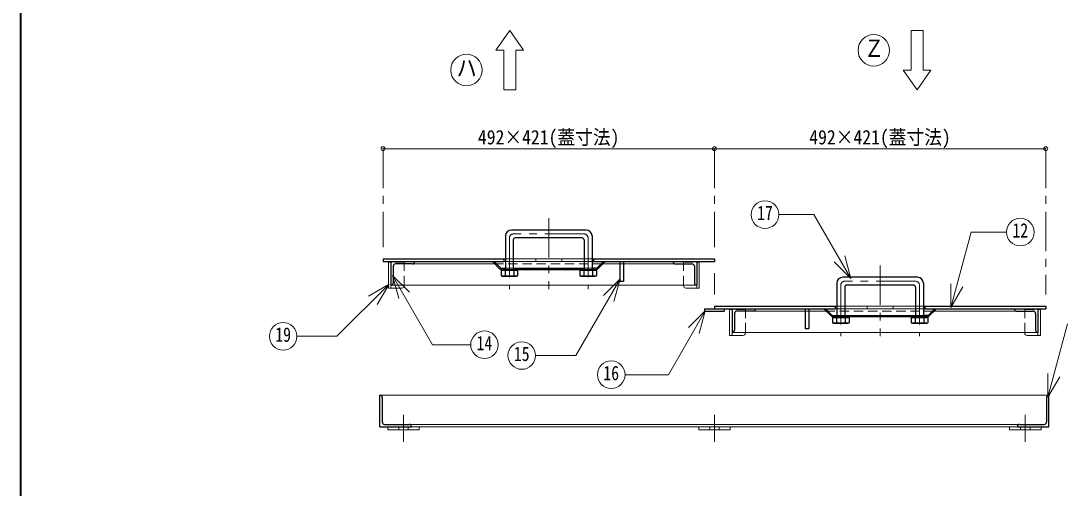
# Model space of a CAD drawing. Units: millimetres at full size, sheet at 1:10; details may follow other scales. Extents: x -2126 to 1924, y -1326 to 1484.
# Drawn here: x -2126 to -806, y 65 to 659 of the extents above; entities that cross this region are included whole.
import ezdxf
from ezdxf.enums import TextEntityAlignment as Align

# ---------------------------------------------------------------- set-up
doc = ezdxf.new("R2010")
doc.units = ezdxf.units.MM
doc.header["$LTSCALE"] = 10
doc.header["$PDMODE"] = 32
doc.header["$PDSIZE"] = 5
doc.linetypes.add('CHAIN1', pattern=[8, 5, -1, 1, -1])
doc.linetypes.add('DASHED1', pattern=[1.8, 1.2, -0.6])
doc.layers.add('0-0_ﾚｲﾔ1', color=4, linetype='Continuous', lineweight=9)
doc.styles.add('ＭＳ ゴシック', font='')
doc.styles.get('ＭＳ ゴシック').set_extended_font_data('MS Gothic')

msp = doc.modelspace()

# ---------------------------------------------------------------- linework, layer by layer
at = {"layer": '0-0_ﾚｲﾔ1', "color": 1, "lineweight": 40}
msp.add_line((-2126.22, -1325.95), (-2126.22, 1484.05), dxfattribs=at)
at = {"layer": '0-0_ﾚｲﾔ1', "color": 7, "lineweight": 18}
for p, q in [((-1504.97, 646.55), (-1522.47, 621.55)), ((-1504.97, 646.55), (-1487.47, 621.55)), ((-994.97, 646.55), (-979.97, 646.55)), ((-994.97, 646.55), (-994.97, 596.55)), ((-1522.47, 621.55), (-1512.47, 621.55)), ((-1512.47, 571.55), (-1512.47, 621.55)), ((-987.47, 571.55), (-1004.97, 596.55)), ((-1004.97, 596.55), (-994.97, 596.55)), ((-987.47, 571.55), (-969.97, 596.55)), ((-1512.47, 571.55), (-1497.47, 571.55)), ((-1118.61, 412.88), (-1163.21, 412.88)), ((-1071.72, 331.66), (-1118.61, 412.88)), ((-944.42, 295.14), (-918.82, 390.71)), ((-918.82, 390.71), (-873.81, 390.71)), ((-1071.72, 331.66), (-1079.48, 360.64)), ((-1659.17, 352.55), (-1655.97, 352.55)), ((-1659.17, 352.55), (-1659.17, 319.55)), ((-1510.47, 356.55), (-1512.47, 356.55)), ((-1512.47, 353.35), (-1510.47, 353.35)), ((-1511.47, 344.85), (-1510.47, 344.85)), ((-1511.47, 343.35), (-1510.47, 343.35)), ((-1472.05, 356.55), (-1500.47, 356.55)), ((-1500.47, 353.35), (-1472.05, 353.35)), ((-1500.47, 344.85), (-1499.47, 344.85)), ((-1500.47, 343.35), (-1499.47, 343.35)), ((-1472.05, 356.55), (-1472.05, 353.35)), ((-1438.88, 356.55), (-1438.88, 353.35)), ((-1410.47, 356.55), (-1438.88, 356.55)), ((-1438.88, 353.35), (-1410.47, 353.35)), ((-1411.47, 344.85), (-1410.47, 344.85)), ((-1411.47, 343.35), (-1410.47, 343.35)), ((-1398.47, 356.55), (-1400.47, 356.55)), ((-1400.47, 353.35), (-1398.47, 353.35)), ((-1400.47, 344.85), (-1399.47, 344.85)), ((-1400.47, 343.35), (-1399.47, 343.35)), ((-1264.27, 352.55), (-1267.47, 352.55)), ((-1264.27, 352.55), (-1264.27, 319.55)), ((-1071.72, 331.66), (-1092.93, 352.87)), ((-1653.77, 335.44), (-1646.01, 306.47)), ((-1653.77, 335.44), (-1603.08, 247.64)), ((-1653.77, 335.44), (-1632.56, 314.23)), ((-1364.8, 331.53), (-1421.13, 233.97)), ((-1364.8, 331.53), (-1386.01, 310.32)), ((-1364.8, 331.53), (-1372.56, 302.56)), ((-1658.38, 324.53), (-1724.55, 258.36)), ((-1658.38, 324.53), (-1684.36, 309.53)), ((-1658.38, 324.53), (-1673.38, 298.55)), ((-1659.17, 319.55), (-1655.97, 319.55)), ((-1655.97, 323.35), (-1655.97, 319.55)), ((-1267.47, 323.35), (-1267.47, 319.55)), ((-1264.27, 319.55), (-1267.47, 319.55)), ((-944.42, 295.14), (-944.42, 325.14)), ((-944.42, 295.14), (-929.42, 321.12)), ((-1256.6, 290.86), (-1303.5, 209.61)), ((-1256.6, 290.86), (-1277.81, 269.64)), ((-1256.6, 290.86), (-1264.36, 261.88)), ((-1225.67, 292.55), (-1222.47, 292.55)), ((-1225.67, 292.55), (-1225.67, 259.55)), ((-1091.47, 296.55), (-1089.47, 296.55)), ((-1089.47, 293.35), (-1091.47, 293.35)), ((-1079.47, 296.55), (-1051.05, 296.55)), ((-1051.05, 293.35), (-1079.47, 293.35)), ((-1051.05, 296.55), (-1051.05, 293.35)), ((-1017.88, 296.55), (-1017.88, 293.35)), ((-1017.88, 296.55), (-989.47, 296.55)), ((-989.47, 293.35), (-1017.88, 293.35)), ((-979.47, 296.55), (-977.47, 296.55)), ((-977.47, 293.35), (-979.47, 293.35)), ((-830.77, 292.55), (-833.97, 292.55)), ((-830.77, 292.55), (-830.77, 259.55)), ((-1090.47, 284.85), (-1089.47, 284.85)), ((-1090.47, 283.35), (-1089.47, 283.35)), ((-1079.47, 284.85), (-1078.47, 284.85)), ((-1079.47, 283.35), (-1078.47, 283.35)), ((-989.47, 284.85), (-990.47, 284.85)), ((-989.47, 283.35), (-990.47, 283.35)), ((-978.47, 284.85), (-979.47, 284.85)), ((-978.47, 283.35), (-979.47, 283.35)), ((-821.32, 180.98), (-796.34, 274.19)), ((-1724.55, 258.36), (-1775.37, 258.36)), ((-1225.67, 259.55), (-1222.47, 259.55)), ((-1222.47, 263.35), (-1222.47, 259.55)), ((-833.97, 263.35), (-833.97, 259.55)), ((-830.77, 259.55), (-833.97, 259.55)), ((-1603.08, 247.64), (-1554.6, 247.64)), ((-1421.13, 233.97), (-1472.26, 233.97)), ((-1303.5, 209.61), (-1358.56, 209.61)), ((-821.32, 180.98), (-821.32, 210.98)), ((-821.32, 180.98), (-806.32, 206.96)), ((-819.97, 183.55), (-1669.97, 183.55)), ((-1632.97, 146.55), (-856.97, 146.55)), ((-1629.97, 143.55), (-859.97, 143.55))]:
    msp.add_line(p, q, dxfattribs=at)
at = {"layer": '0-0_ﾚｲﾔ1'}
for p, q in [((-1665.97, 496.55), (-1244.97, 496.55)), ((-823.97, 496.55), (-1244.97, 496.55)), ((-1523.97, 350.35), (-1628.97, 350.35)), ((-1472.05, 356.55), (-1438.88, 356.55)), ((-1472.05, 353.35), (-1438.88, 353.35)), ((-1364.97, 350.35), (-1386.97, 350.35)), ((-1294.47, 350.35), (-1360.47, 350.35)), ((-1655.97, 323.35), (-1267.47, 323.35)), ((-1642.17, 319.55), (-1655.97, 319.55)), ((-1639.17, 322.55), (-1639.17, 323.35)), ((-1284.27, 322.55), (-1284.27, 323.35)), ((-1281.27, 319.55), (-1267.47, 319.55)), ((-1051.05, 296.55), (-1017.88, 296.55)), ((-1051.05, 293.35), (-1017.88, 293.35)), ((-1195.47, 290.35), (-1129.47, 290.35)), ((-1124.97, 290.35), (-1102.97, 290.35)), ((-965.97, 290.35), (-860.97, 290.35)), ((-1222.47, 263.35), (-833.97, 263.35)), ((-1208.67, 259.55), (-1222.47, 259.55)), ((-1205.67, 262.55), (-1205.67, 263.35)), ((-850.77, 262.55), (-850.77, 263.35)), ((-847.77, 259.55), (-833.97, 259.55)), ((-1659.97, 139.55), (-1659.97, 143.55)), ((-1659.97, 139.55), (-1619.97, 139.55)), ((-1619.97, 139.55), (-1619.97, 143.55)), ((-1264.97, 139.55), (-1264.97, 143.55)), ((-1264.97, 139.55), (-1224.97, 139.55)), ((-1224.97, 139.55), (-1224.97, 143.55)), ((-869.97, 139.55), (-869.97, 143.55)), ((-869.97, 139.55), (-829.97, 139.55)), ((-829.97, 139.55), (-829.97, 143.55))]:
    msp.add_line(p, q, dxfattribs=at)
at = {"layer": '0-0_ﾚｲﾔ1', "linetype": 'CHAIN1'}
for p, q in [((-1665.97, 496.55), (-1665.97, 371.55)), ((-1244.97, 496.55), (-1244.97, 371.55)), ((-823.97, 496.55), (-823.97, 311.55)), ((-1455.47, 408.35), (-1455.47, 318.35)), ((-1505.47, 383.35), (-1505.47, 318.35)), ((-1410.47, 388.35), (-1500.47, 388.35)), ((-1405.47, 383.35), (-1405.47, 318.35)), ((-1034.47, 348.35), (-1034.47, 258.35)), ((-1244.97, 338.35), (-1244.97, 311.55)), ((-1084.47, 323.35), (-1084.47, 258.35)), ((-989.47, 328.35), (-1079.47, 328.35)), ((-984.47, 323.35), (-984.47, 258.35)), ((-1639.97, 124.55), (-1639.97, 158.55)), ((-1244.97, 124.55), (-1244.97, 158.55)), ((-849.97, 124.55), (-849.97, 158.55))]:
    msp.add_line(p, q, dxfattribs=at)
at = {"layer": '0-0_ﾚｲﾔ1', "color": 5, "lineweight": 25}
for p, q in [((-1510.47, 385.85), (-1510.47, 342.85)), ((-1407.97, 393.35), (-1502.97, 393.35)), ((-1412.97, 383.35), (-1497.97, 383.35)), ((-1400.47, 385.85), (-1400.47, 342.85)), ((-1500.47, 380.85), (-1500.47, 342.85)), ((-1410.47, 380.85), (-1410.47, 342.85)), ((-1665.97, 356.55), (-1665.97, 353.35)), ((-1665.97, 353.35), (-1512.47, 353.35)), ((-1655.97, 353.35), (-1655.97, 323.35)), ((-1652.97, 347.35), (-1652.97, 326.35)), ((-1628.97, 350.35), (-1649.97, 350.35)), ((-1517.84, 344.22), (-1526.97, 353.35)), ((-1517.22, 345.72), (-1524.84, 353.35)), ((-1515.72, 343.35), (-1511.47, 343.35)), ((-1499.47, 344.85), (-1411.47, 344.85)), ((-1411.47, 344.85), (-1411.47, 343.35)), ((-1398.47, 356.55), (-1244.97, 356.55)), ((-1393.71, 345.72), (-1386.09, 353.35)), ((-1393.09, 344.22), (-1383.97, 353.35)), ((-1364.97, 353.35), (-1364.97, 328.35)), ((-1360.47, 353.35), (-1360.47, 328.35)), ((-1294.47, 350.35), (-1273.47, 350.35)), ((-1270.47, 347.35), (-1270.47, 326.35)), ((-1267.47, 353.35), (-1267.47, 323.35)), ((-1244.97, 356.55), (-1244.97, 353.35)), ((-1515.97, 342.35), (-1514.47, 342.85)), ((-1515.97, 342.35), (-1494.97, 342.35)), ((-1515.97, 342.35), (-1515.97, 335.35)), ((-1515.97, 335.35), (-1494.97, 335.35)), ((-1515.97, 335.35), (-1514.47, 334.85)), ((-1514.47, 342.85), (-1496.47, 342.85)), ((-1514.47, 334.85), (-1510.97, 335.35)), ((-1514.47, 334.85), (-1496.47, 334.85)), ((-1510.97, 342.35), (-1510.97, 335.35)), ((-1510.97, 335.35), (-1505.47, 334.85)), ((-1505.47, 334.85), (-1499.97, 335.35)), ((-1499.97, 342.35), (-1499.97, 335.35)), ((-1499.97, 335.35), (-1496.47, 334.85)), ((-1415.97, 342.35), (-1414.47, 342.85)), ((-1415.97, 342.35), (-1394.97, 342.35)), ((-1415.97, 335.35), (-1394.97, 335.35)), ((-1414.47, 342.85), (-1396.47, 342.85)), ((-1414.47, 334.85), (-1396.47, 334.85)), ((-1410.97, 342.35), (-1410.97, 335.35)), ((-1405.47, 342.85), (-1399.97, 342.35)), ((-1399.97, 342.35), (-1396.47, 342.85)), ((-1394.97, 335.35), (-1396.47, 334.85)), ((-986.97, 333.35), (-1081.97, 333.35)), ((-1364.97, 328.35), (-1360.47, 328.35)), ((-1089.47, 325.85), (-1089.47, 282.85)), ((-1079.47, 320.85), (-1079.47, 282.85)), ((-991.97, 323.35), (-1076.97, 323.35)), ((-989.47, 320.85), (-989.47, 282.85)), ((-979.47, 325.85), (-979.47, 282.85)), ((-1257.47, 293.35), (-1257.47, 290.15)), ((-1257.47, 293.35), (-1091.47, 293.35)), ((-1244.97, 296.55), (-1244.97, 293.35)), ((-1244.97, 296.55), (-1091.47, 296.55)), ((-1232.47, 293.35), (-1232.47, 290.15)), ((-1222.47, 293.35), (-1222.47, 263.35)), ((-1124.97, 293.35), (-1124.97, 268.35)), ((-1096.84, 284.22), (-1105.97, 293.35)), ((-1096.22, 285.72), (-1103.84, 293.35)), ((-1091.47, 296.55), (-1091.47, 293.35)), ((-977.47, 296.55), (-977.47, 293.35)), ((-977.47, 296.55), (-823.97, 296.55)), ((-977.47, 293.35), (-823.97, 293.35)), ((-972.71, 285.72), (-965.09, 293.35)), ((-972.09, 284.22), (-962.97, 293.35)), ((-833.97, 293.35), (-833.97, 263.35)), ((-823.97, 296.55), (-823.97, 293.35)), ((-1257.47, 290.15), (-1232.47, 290.15)), ((-1219.47, 287.35), (-1219.47, 266.35)), ((-1195.47, 290.35), (-1216.47, 290.35)), ((-1094.97, 282.35), (-1093.47, 282.85)), ((-1094.97, 282.35), (-1073.97, 282.35)), ((-1094.97, 282.35), (-1094.97, 275.35)), ((-1094.72, 283.35), (-1090.47, 283.35)), ((-1093.47, 282.85), (-1075.47, 282.85)), ((-1089.97, 282.35), (-1089.97, 275.35)), ((-1078.97, 282.35), (-1078.97, 275.35)), ((-1078.47, 284.85), (-1078.47, 283.35)), ((-1078.47, 283.35), (-990.47, 283.35)), ((-994.97, 282.35), (-993.47, 282.85)), ((-994.97, 282.35), (-973.97, 282.35)), ((-993.47, 282.85), (-975.47, 282.85)), ((-989.97, 282.35), (-989.97, 275.35)), ((-984.47, 282.85), (-978.97, 282.35)), ((-978.97, 282.35), (-975.47, 282.85)), ((-860.97, 290.35), (-839.97, 290.35)), ((-836.97, 287.35), (-836.97, 266.35)), ((-1094.97, 275.35), (-1073.97, 275.35)), ((-1094.97, 275.35), (-1093.47, 274.85)), ((-1093.47, 274.85), (-1089.97, 275.35)), ((-1093.47, 274.85), (-1075.47, 274.85)), ((-1089.97, 275.35), (-1084.47, 274.85)), ((-1084.47, 274.85), (-1078.97, 275.35)), ((-1078.97, 275.35), (-1075.47, 274.85)), ((-994.97, 275.35), (-973.97, 275.35)), ((-993.47, 274.85), (-975.47, 274.85)), ((-973.97, 275.35), (-975.47, 274.85)), ((-1669.97, 143.55), (-1669.97, 183.55)), ((-1666.97, 180.55), (-1666.97, 149.55)), ((-822.97, 180.55), (-822.97, 149.55)), ((-819.97, 143.55), (-819.97, 183.55)), ((-1663.97, 146.55), (-1632.97, 146.55)), ((-856.97, 146.55), (-825.97, 146.55)), ((-1669.97, 143.55), (-1629.97, 143.55)), ((-859.97, 143.55), (-819.97, 143.55))]:
    msp.add_line(p, q, dxfattribs=at)
at = {"layer": '0-0_ﾚｲﾔ1', "linetype": 'DASHED1'}
for p, q in [((-1639.17, 352.55), (-1655.97, 352.55)), ((-1639.17, 323.35), (-1639.17, 352.55)), ((-1386.97, 350.35), (-1523.97, 350.35)), ((-1510.47, 356.55), (-1500.47, 356.55)), ((-1510.47, 353.35), (-1500.47, 353.35)), ((-1510.47, 344.85), (-1500.47, 344.85)), ((-1510.47, 343.35), (-1500.47, 343.35)), ((-1410.47, 356.55), (-1400.47, 356.55)), ((-1410.47, 353.35), (-1400.47, 353.35)), ((-1410.47, 344.85), (-1400.47, 344.85)), ((-1410.47, 343.35), (-1400.47, 343.35)), ((-1364.97, 350.35), (-1360.47, 350.35)), ((-1284.27, 352.55), (-1267.47, 352.55)), ((-1284.27, 323.35), (-1284.27, 352.55)), ((-1205.67, 292.55), (-1222.47, 292.55)), ((-1205.67, 263.35), (-1205.67, 292.55)), ((-1089.47, 296.55), (-1079.47, 296.55)), ((-1089.47, 293.35), (-1079.47, 293.35)), ((-989.47, 296.55), (-979.47, 296.55)), ((-989.47, 293.35), (-979.47, 293.35)), ((-850.77, 292.55), (-833.97, 292.55)), ((-850.77, 263.35), (-850.77, 292.55)), ((-1124.97, 290.35), (-1129.47, 290.35)), ((-965.97, 290.35), (-1102.97, 290.35)), ((-1089.47, 284.85), (-1079.47, 284.85)), ((-1089.47, 283.35), (-1079.47, 283.35)), ((-989.47, 284.85), (-979.47, 284.85)), ((-989.47, 283.35), (-979.47, 283.35)), ((-1645.97, 139.55), (-1645.97, 143.55)), ((-1633.97, 139.55), (-1633.97, 143.55)), ((-1250.97, 139.55), (-1250.97, 143.55)), ((-1238.97, 139.55), (-1238.97, 143.55)), ((-855.97, 139.55), (-855.97, 143.55)), ((-843.97, 139.55), (-843.97, 143.55))]:
    msp.add_line(p, q, dxfattribs=at)
at = {"layer": '0-0_ﾚｲﾔ1', "color": 7, "lineweight": 18}
for points in [[(-979.97, 646.55), (-979.97, 596.55), (-969.97, 596.55)], [(-1497.47, 571.55), (-1497.47, 621.55), (-1487.47, 621.55)]]:
    msp.add_lwpolyline(points, dxfattribs=at)
at = {"layer": '0-0_ﾚｲﾔ1', "color": 5, "lineweight": 25}
for points in [[(-1665.97, 356.55), (-1512.47, 356.55), (-1512.47, 353.35)], [(-1515.1, 344.85), (-1511.47, 344.85), (-1511.47, 343.35)], [(-1499.47, 344.85), (-1499.47, 343.35), (-1411.47, 343.35)], [(-1395.83, 344.85), (-1399.47, 344.85), (-1399.47, 343.35), (-1395.21, 343.35)], [(-1398.47, 356.55), (-1398.47, 353.35), (-1244.97, 353.35)], [(-1514.47, 342.85), (-1510.97, 342.35), (-1505.47, 342.85)], [(-1505.47, 342.85), (-1499.97, 342.35), (-1496.47, 342.85)], [(-1496.47, 342.85), (-1494.97, 342.35), (-1494.97, 335.35), (-1496.47, 334.85)], [(-1415.97, 342.35), (-1415.97, 335.35), (-1414.47, 334.85), (-1410.97, 335.35)], [(-1414.47, 342.85), (-1410.97, 342.35), (-1405.47, 342.85)], [(-1410.97, 335.35), (-1405.47, 334.85), (-1399.97, 335.35)], [(-1399.97, 342.35), (-1399.97, 335.35), (-1396.47, 334.85)], [(-1396.47, 342.85), (-1394.97, 342.35), (-1394.97, 335.35)], [(-1129.47, 293.35), (-1129.47, 268.35), (-1124.97, 268.35)], [(-1094.1, 284.85), (-1090.47, 284.85), (-1090.47, 283.35)], [(-1093.47, 282.85), (-1089.97, 282.35), (-1084.47, 282.85)], [(-1084.47, 282.85), (-1078.97, 282.35), (-1075.47, 282.85)], [(-1078.47, 284.85), (-990.47, 284.85), (-990.47, 283.35)], [(-1075.47, 282.85), (-1073.97, 282.35), (-1073.97, 275.35), (-1075.47, 274.85)], [(-994.97, 282.35), (-994.97, 275.35), (-993.47, 274.85), (-989.97, 275.35)], [(-993.47, 282.85), (-989.97, 282.35), (-984.47, 282.85)], [(-978.97, 282.35), (-978.97, 275.35), (-975.47, 274.85)], [(-974.83, 284.85), (-978.47, 284.85), (-978.47, 283.35), (-974.21, 283.35)], [(-975.47, 282.85), (-973.97, 282.35), (-973.97, 275.35)], [(-989.97, 275.35), (-984.47, 274.85), (-978.97, 275.35)]]:
    msp.add_lwpolyline(points, dxfattribs=at)
at = {"layer": '0-0_ﾚｲﾔ1', "color": 7, "lineweight": 18}
for centre, radius in [((-1042.47, 621.55), 20), ((-1559.97, 596.55), 20), ((-1180.71, 412.88), 17.5), ((-856.31, 390.71), 17.5), ((-1792.87, 258.36), 17.5), ((-1537.1, 247.64), 17.5), ((-1489.76, 233.97), 17.5), ((-1376.06, 209.61), 17.5)]:
    msp.add_circle(centre, radius, dxfattribs=at)
at = {"layer": '0-0_ﾚｲﾔ1', "color": 5, "lineweight": 25}
for centre, radius, start, end in [((-1502.97, 385.85), 7.5, 90, 180), ((-1497.97, 380.85), 2.5, 90, 180), ((-1412.97, 380.85), 2.5, 0, 90), ((-1407.97, 385.85), 7.5, 0, 90), ((-1649.97, 347.35), 3, 90, 180), ((-1628.97, 353.35), 3, 270, 0), ((-1515.72, 346.35), 3, 225, 270), ((-1515.1, 347.85), 3, 225, 270), ((-1395.83, 347.85), 3, 270, 315), ((-1395.21, 346.35), 3, 270, 315), ((-1294.47, 353.35), 3, 180, 270), ((-1273.47, 347.35), 3, 0, 90), ((-1081.97, 325.85), 7.5, 90, 180), ((-986.97, 325.85), 7.5, 0, 90), ((-1655.97, 326.35), 3, 270, 0), ((-1267.47, 326.35), 3, 180, 270), ((-1076.97, 320.85), 2.5, 90, 180), ((-991.97, 320.85), 2.5, 0, 90), ((-1195.47, 293.35), 3, 270, 0), ((-860.97, 293.35), 3, 180, 270), ((-1216.47, 287.35), 3, 90, 180), ((-1094.72, 286.35), 3, 225, 270), ((-1094.1, 287.85), 3, 225, 270), ((-974.83, 287.85), 3, 270, 315), ((-974.21, 286.35), 3, 270, 315), ((-839.97, 287.35), 3, 0, 90), ((-1222.47, 266.35), 3, 270, 0), ((-833.97, 266.35), 3, 180, 270), ((-1669.97, 180.55), 3, 0, 90), ((-819.97, 180.55), 3, 90, 180), ((-1663.97, 149.55), 3, 180, 270), ((-1632.97, 143.55), 3, 0, 90), ((-856.97, 143.55), 3, 90, 180), ((-825.97, 149.55), 3, 270, 0)]:
    msp.add_arc(centre, radius, start, end, dxfattribs=at)
at = {"layer": '0-0_ﾚｲﾔ1', "linetype": 'CHAIN1'}
for centre, start, end in [((-1500.47, 383.35), 90, 180), ((-1410.47, 383.35), 0, 90), ((-1079.47, 323.35), 90, 180), ((-989.47, 323.35), 0, 90)]:
    msp.add_arc(centre, 5, start, end, dxfattribs=at)
at = {"layer": '0-0_ﾚｲﾔ1'}
for centre, start, end in [((-1642.17, 322.55), 270, 0), ((-1281.27, 322.55), 180, 270), ((-1208.67, 262.55), 270, 0), ((-847.77, 262.55), 180, 270)]:
    msp.add_arc(centre, 3, start, end, dxfattribs=at)
at = {"layer": '0-0_ﾚｲﾔ1', "color": 1}
for p in [(-1665.97, 496.55), (-1244.97, 496.55), (-823.97, 496.55)]:
    msp.add_point(p, dxfattribs=at)

# ---------------------------------------------------------------- texts
at = {"layer": '0-0_ﾚｲﾔ1', "color": 7, "style": 'ＭＳ ゴシック'}
for s, height, width, p in [('Ｚ', 21.99, 0.85, (-1054.97, 606.55)), ('ハ', 21.99, 0.85, (-1572.47, 581.55)), ('492×421(蓋寸法)', 18.33, 0.9, (-1545.47, 496.55)), ('492×421(蓋寸法)', 18.33, 0.9, (-1124.47, 496.55)), ('17', 18.33, 0.8, (-1190.71, 400.38)), ('12', 18.33, 0.8, (-866.31, 378.21)), ('19', 18.33, 0.8, (-1802.87, 245.86)), ('14', 18.33, 0.8, (-1547.1, 235.14)), ('15', 18.33, 0.8, (-1499.76, 221.47)), ('16', 18.33, 0.8, (-1386.06, 197.11))]:
    msp.add_text(s, height=height, dxfattribs=dict(at, width=width)).set_placement(p, align=Align.BOTTOM_LEFT)

doc.saveas('drawing.dxf')
